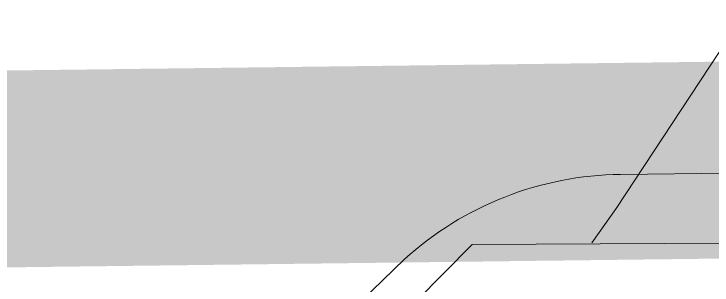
# Model space of a CAD drawing. Header units: feet. Extents: x 47819 to 50150, y 49272 to 50730.
# Drawn here: x 49357.59 to 49378.88, y 50349.35 to 50357.61 of the extents above; entities that cross this region are included whole.
import ezdxf

# ---------------------------------------------------------------- set-up
doc = ezdxf.new("R2010")
doc.units = ezdxf.units.FT
doc.header["$MEASUREMENT"] = 0
doc.linetypes.add('DGN Style 3', pattern=[19.099317, 13.64237, -5.456948])
for name, color, linetype, lineweight in [('Level 22', 1, 'Continuous', 0), ('Level 30', 1, 'Continuous', 0), ('Level 45', 1, 'Continuous', 0)]:
    doc.layers.add(name, color=color, linetype=linetype, lineweight=lineweight)
doc.layers.add('SILT FENCE', color=200, linetype='Continuous')

msp = doc.modelspace()

# ---------------------------------------------------------------- linework, layer by layer
at = {"layer": 'Level 22', "color": 35, "linetype": 'DGN Style 3', "lineweight": 0, "flags": 128}
msp.add_lwpolyline([(49391.716, 50349.794), (49388.2, 50360.362), (49387.003, 50362.881), (49385.603, 50363.853), (49383.999, 50363.276), (49382.192, 50361.15), (49375.959, 50351.679), (49374.55, 50349.716), (49372.998, 50347.886), (49371.301, 50346.189), (49369.46, 50344.625), (49353.879, 50332.43)], dxfattribs=at)
at = {"layer": 'Level 30', "color": 5, "linetype": 'Continuous', "lineweight": 0}
for p, q in [((49376.091, 50352.721), (49395.862, 50352.954)), ((49369.5, 50350.138), (49364.648, 50345.467))]:
    msp.add_line(p, q, dxfattribs=at)
at = {"layer": 'Level 30', "color": 5, "linetype": 'Continuous', "lineweight": 0, "extrusion": (0, 0, -1)}
msp.add_arc((-49376.209, 50342.722), 10, 47.8637, 89.326, dxfattribs=at)
at = {"layer": 'Level 45', "color": 5, "linetype": 'Continuous', "lineweight": 0}
for p, q in [((49371.562, 50350.589), (49400.978, 50350.736)), ((49354.633, 50333.491), (49371.562, 50350.589))]:
    msp.add_line(p, q, dxfattribs=at)
at = {"layer": 'SILT FENCE', "linetype": 'Continuous', "lineweight": 0, "const_width": 6}
msp.add_lwpolyline([(49347.05, 50352.76), (49428.022, 50353.763)], dxfattribs=at)

doc.saveas('drawing.dxf')
